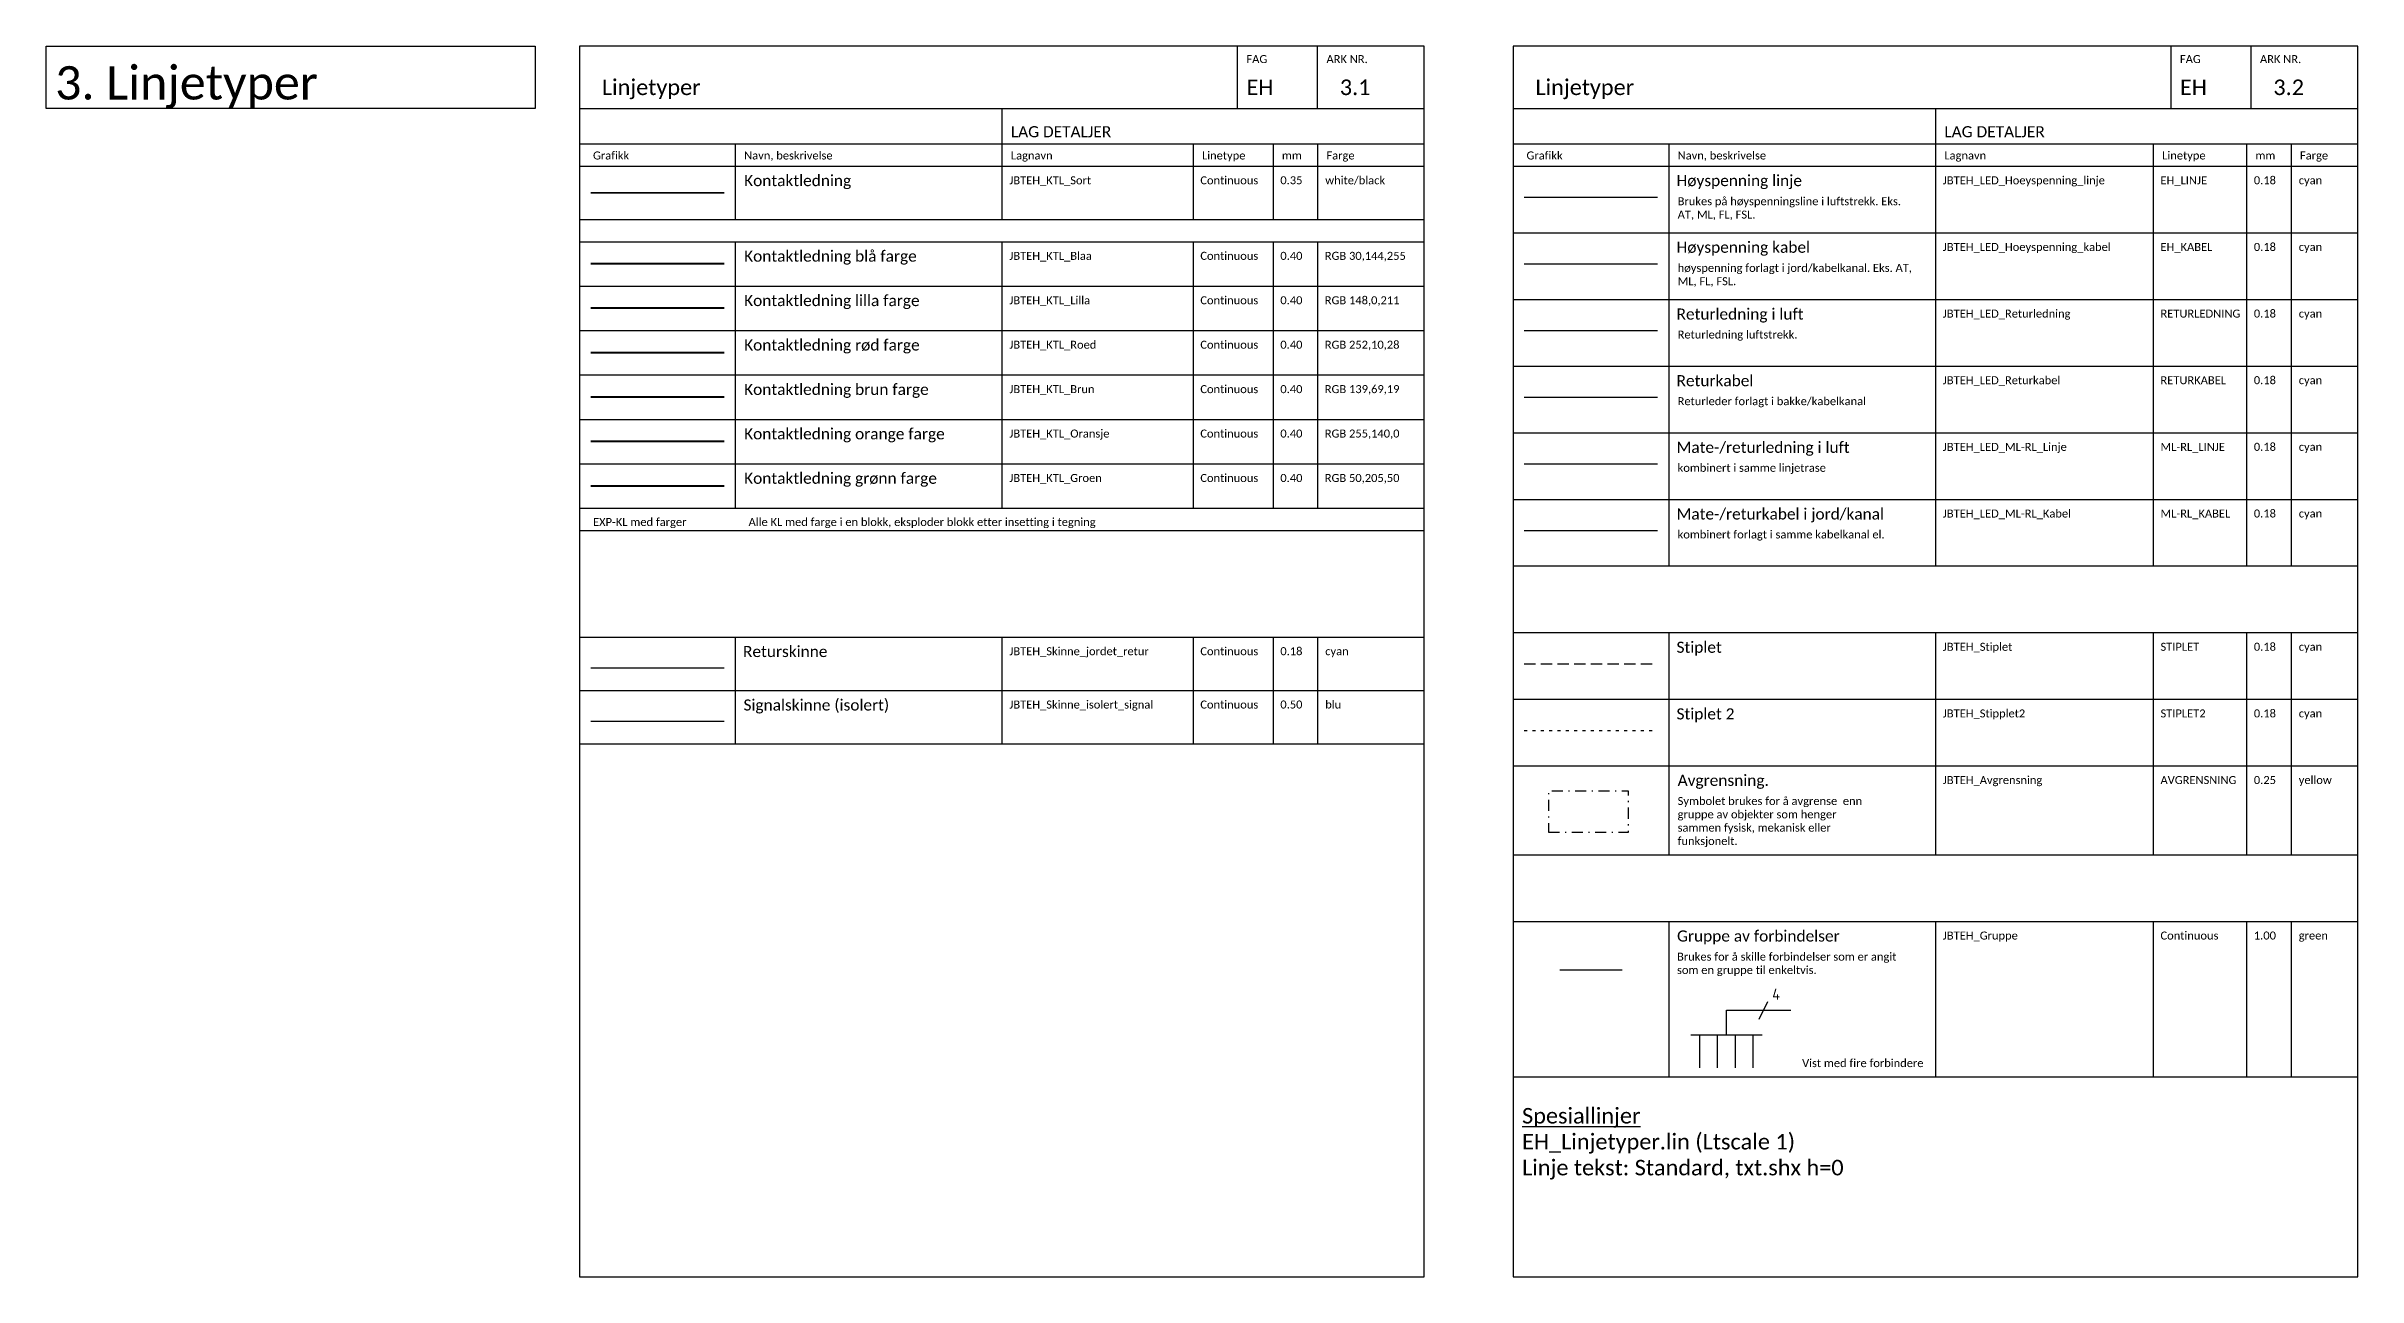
# Model space of a CAD drawing. Header units: metres. Extents: x -951 to 2504, y -1674 to 782.
# Drawn here: x 1136 to 1656, y -396 to -119 of the extents above; entities that cross this region are included whole.
import ezdxf
from ezdxf.lldxf.tags import DXFTag

# ---------------------------------------------------------------- set-up
doc = ezdxf.new("R2010")
doc.units = ezdxf.units.M
for name, pattern in [('AVGRENSNING', [5.25, 2.5, -1.25, 0.25, -1.25]), ('STIPLET', [3.75, 2.5, -1.25]), ('STIPLET2', [1.875, 0.625, -1.25])]:
    doc.linetypes.add(name, pattern=pattern)
doc.layers.get('0').update_dxf_attribs({"color": 211})
for name, color, linetype in [('JBTEH_ATT_Tekst', 2, 'Continuous'), ('JBTEH_Avgrensning', 2, 'AVGRENSNING'), ('JBTEH_Gruppe', 3, 'Continuous'), ('JBTEH_Komponenter', 4, 'Continuous'), ('JBTEH_LED_Hoeyspenning_kabel', 4, 'KABEL2'), ('JBTEH_LED_Hoeyspenning_linje', 4, 'KABEL'), ('JBTEH_LED_ML-RL_Kabel', 4, 'ML-RL_KABEL'), ('JBTEH_LED_ML-RL_Linje', 4, 'ML-RL_LINJE'), ('JBTEH_LED_Returkabel', 4, 'RETURKABEL'), ('JBTEH_LED_Returledning', 4, 'RETURLEDNING'), ('JBTEH_Skinne_isolert_signal', 240, 'Continuous'), ('JBTEH_Skinne_jordet_retur', 4, 'Continuous'), ('JBTEH_Stiplet', 4, 'STIPLET'), ('JBTEH_Stiplet2', 4, 'STIPLET2'), ('RAMME', 5, 'Continuous'), ('RAMME SYMBOLER', 4, 'Continuous'), ('RAMME TEKST', 7, 'Continuous')]:
    doc.layers.add(name, color=color, linetype=linetype)
for name, color, linetype, lineweight, true_color in [('JBTEH_KTL_Blaa', 7, 'Continuous', 40, 0x1e90ff), ('JBTEH_KTL_Brun', 7, 'Continuous', 40, 0x8b4513), ('JBTEH_KTL_Groen', 7, 'Continuous', 40, 0x32cd32), ('JBTEH_KTL_Lilla', 7, 'Continuous', 40, 0x9400d3), ('JBTEH_KTL_Oransje', 7, 'Continuous', 40, 0xff8c00), ('JBTEH_KTL_Roed', 7, 'Continuous', 40, 0xfc0a1c)]:
    doc.layers.add(name, color=color, linetype=linetype, lineweight=lineweight, true_color=true_color)
doc.layers.add('JBTEH_KTL_Sort', color=7, linetype='Continuous', lineweight=35)
doc.styles.add('Calibri', font='calibri.ttf')
doc.styles.add('ISO25', font='iso3098.shx', dxfattribs={"height": 2.5})
doc.linetypes.add('KABEL', pattern='A,0.3,-0.001,0.3,-0.001,0.3,-0.001,["x",Standard,S=0.25,R=0,X=0,Y=-0.08],-0.001', length=0.904)
doc.linetypes.add('KABEL2', pattern='A,0.3,-0.1,0.3,-0.1,0.3,-0.1,["x",Standard,S=0.25,R=0,X=0,Y=-0.08],-0.1', length=1.3)
tags = doc.linetypes.add('ML-RL_KABEL', pattern='A,1.5,-0.7,1,[133,ltypeshp,S=0.5,R=0,X=0,Y=0],-1,1,-0.7,1.5,["x",Standard,S=1.5,R=360,X=0,Y=-0.5],2.25', length=9.65).pattern_tags.tags
tags[22] = DXFTag(74, 10)
tags = doc.linetypes.add('ML-RL_LINJE', pattern='A,3.2,[133,ltypeshp,S=0.5,R=0,X=0,Y=0],-1,3.2,["x",Standard,S=1.5,R=360,X=0,Y=-0.5],2.25', length=9.65).pattern_tags.tags
tags[14] = DXFTag(74, 10)
doc.linetypes.add('RETURKABEL', pattern='A,1.5,-0.7,1,[133,ltypeshp,S=0.5,R=0,X=0,Y=0],-1,1,-0.7,1.5', length=7.4)
doc.linetypes.add('RETURLEDNING', pattern='A,3.2,[133,ltypeshp,S=0.5,R=0,X=0,Y=0],-1,3.2', length=7.4)

# ---------------------------------------------------------------- blocks, each defined once
blk = doc.blocks.new('EXP_KL med farge')
at = {"layer": 'JBTEH_KTL_Blaa'}
blk.add_line((32.5, 55), (2.5, 55), dxfattribs=at)
at = {"layer": 'JBTEH_KTL_Brun'}
blk.add_line((32.5, 25), (2.5, 25), dxfattribs=at)
at = {"layer": 'JBTEH_KTL_Groen'}
blk.add_line((32.5, 5), (2.5, 5), dxfattribs=at)
at = {"layer": 'JBTEH_KTL_Lilla'}
blk.add_line((32.5, 45), (2.5, 45), dxfattribs=at)
at = {"layer": 'JBTEH_KTL_Oransje'}
blk.add_line((32.5, 15), (2.5, 15), dxfattribs=at)
at = {"layer": 'JBTEH_KTL_Roed'}
blk.add_line((32.5, 35), (2.5, 35), dxfattribs=at)
blk = doc.blocks.new('EH_Gr_forbindelser')
at = {"layer": 'JBTEH_Komponenter'}
blk.add_line((-1, -2), (1, 2), dxfattribs=at)
at = {"layer": 'JBTEH_ATT_Tekst', "style": 'ISO25'}
blk.add_attdef('ANTALL', (1.96, 2.38), '', height=2.5, dxfattribs=at)
blk = doc.blocks.new('EXP-Gruppe av forbindelser')
at = {"layer": 'JBTEH_Gruppe'}
blk.add_line((0, 0), (16, 0), dxfattribs=at)
at = {"layer": 'JBTEH_LED_Hoeyspenning_kabel', "ltscale": 5, "flags": 128}
blk.add_lwpolyline([(8, 0), (8, 5.48), (22.5, 5.48)], dxfattribs=at)
at = {"layer": 'JBTEH_LED_Hoeyspenning_kabel', "ltscale": 5}
for points in [[(2, -7.5), (2, 0)], [(6, -7.5), (6, 0)], [(10, -7.5), (10, 0)], [(14, -7.5), (14, 0)]]:
    blk.add_lwpolyline(points, dxfattribs=at)
at = {"layer": 'RAMME SYMBOLER'}
blk.add_blockref('EH_Gr_forbindelser', (16.31, 5.48), dxfattribs=at).add_auto_attribs({'ANTALL': '4'})

msp = doc.modelspace()

# ---------------------------------------------------------------- linework, layer by layer
at = {"layer": 'JBTEH_Avgrensning', "flags": 128}
msp.add_lwpolyline([(1473.54, -295.9), (1491.54, -295.9), (1491.54, -286.65), (1473.54, -286.65)], close=True, dxfattribs=at)
at = {"layer": 'JBTEH_Gruppe'}
msp.add_line((1490.12, -327), (1476.12, -327), dxfattribs=at)
at = {"layer": 'JBTEH_KTL_Sort'}
msp.add_line((1288.12, -152), (1258.12, -152), dxfattribs=at)
at = {"layer": 'JBTEH_LED_Hoeyspenning_kabel', "ltscale": 5}
msp.add_line((1468.12, -168), (1498.12, -168), dxfattribs=at)
at = {"layer": 'JBTEH_LED_Hoeyspenning_linje', "ltscale": 5}
msp.add_line((1468.12, -153), (1498.12, -153), dxfattribs=at)
at = {"layer": 'JBTEH_LED_ML-RL_Kabel'}
msp.add_line((1468.12, -228), (1498.12, -228), dxfattribs=at)
at = {"layer": 'JBTEH_LED_ML-RL_Linje'}
msp.add_line((1468.12, -213), (1498.12, -213), dxfattribs=at)
at = {"layer": 'JBTEH_LED_Returkabel'}
msp.add_line((1468.12, -198), (1498.12, -198), dxfattribs=at)
at = {"layer": 'JBTEH_LED_Returledning'}
msp.add_line((1468.12, -183), (1498.12, -183), dxfattribs=at)
at = {"layer": 'JBTEH_Skinne_isolert_signal'}
msp.add_line((1288.12, -271), (1258.12, -271), dxfattribs=at)
at = {"layer": 'JBTEH_Skinne_jordet_retur'}
msp.add_line((1288.12, -259), (1258.12, -259), dxfattribs=at)
at = {"layer": 'JBTEH_Stiplet'}
msp.add_line((1468.12, -258), (1498.12, -258), dxfattribs=at)
msp.add_line((1468.12, -258), (1498.12, -258), dxfattribs=at)
at = {"layer": 'JBTEH_Stiplet2'}
msp.add_line((1468.12, -273), (1498.12, -273), dxfattribs=at)
at = {"layer": 'RAMME'}
for points in [[(1135.62, -119), (1245.62, -119), (1245.62, -133), (1135.62, -133)], [(1135.62, -119), (1245.62, -119), (1245.62, -133), (1135.62, -133)], [(1445.62, -119), (1255.62, -119), (1255.62, -396), (1445.62, -396)], [(1655.62, -119), (1465.62, -119), (1465.62, -396), (1655.62, -396)]]:
    msp.add_lwpolyline(points, close=True, dxfattribs=at)
for points in [[(1255.62, -133), (1445.62, -133)], [(1465.62, -133), (1655.62, -133)]]:
    msp.add_lwpolyline(points, dxfattribs=at)
at = {"layer": 'RAMME SYMBOLER'}
for p, q in [((1403.62, -133), (1403.62, -119)), ((1421.62, -133), (1421.62, -119)), ((1613.62, -133), (1613.62, -119)), ((1631.62, -133), (1631.62, -119)), ((1350.62, -133), (1350.62, -158)), ((1560.62, -133), (1560.62, -236)), ((1255.62, -141), (1445.62, -141)), ((1290.62, -141), (1290.62, -158)), ((1393.62, -141), (1393.62, -158)), ((1411.62, -141), (1411.62, -158)), ((1421.62, -141), (1421.62, -158)), ((1465.62, -141), (1655.62, -141)), ((1500.62, -141), (1500.62, -236)), ((1609.62, -141), (1609.62, -236)), ((1630.62, -141), (1630.62, -236)), ((1640.62, -141), (1640.62, -236)), ((1255.62, -146), (1445.62, -146)), ((1465.62, -146), (1655.62, -146)), ((1255.62, -158), (1445.62, -158)), ((1465.62, -161), (1655.62, -161)), ((1255.62, -163), (1445.62, -163)), ((1290.62, -163), (1290.62, -223)), ((1350.62, -163), (1350.62, -223)), ((1393.62, -163), (1393.62, -223)), ((1411.62, -163), (1411.62, -223)), ((1421.62, -163), (1421.62, -223)), ((1255.62, -173), (1445.62, -173)), ((1465.62, -176), (1655.62, -176)), ((1255.62, -183), (1445.62, -183)), ((1465.62, -191), (1655.62, -191)), ((1255.62, -193), (1445.62, -193)), ((1255.62, -203), (1445.62, -203)), ((1465.62, -206), (1655.62, -206)), ((1255.62, -213), (1445.62, -213)), ((1255.62, -223), (1445.62, -223)), ((1465.62, -221), (1655.62, -221)), ((1255.62, -228), (1445.62, -228)), ((1465.62, -236), (1655.62, -236)), ((1255.62, -252), (1445.62, -252)), ((1290.62, -252), (1290.62, -276)), ((1350.62, -252), (1350.62, -276)), ((1393.62, -252), (1393.62, -276)), ((1411.62, -252), (1411.62, -276)), ((1421.62, -252), (1421.62, -276)), ((1465.62, -251), (1655.62, -251)), ((1500.62, -251), (1500.62, -301)), ((1560.62, -251), (1560.62, -301)), ((1609.62, -251), (1609.62, -301)), ((1630.62, -251), (1630.62, -301)), ((1640.62, -251), (1640.62, -301)), ((1255.62, -264), (1445.62, -264)), ((1465.62, -266), (1655.62, -266)), ((1255.62, -276), (1445.62, -276)), ((1465.62, -281), (1655.62, -281)), ((1465.62, -301), (1655.62, -301)), ((1465.62, -316), (1655.62, -316)), ((1500.62, -316), (1500.62, -351)), ((1560.62, -316), (1560.62, -351)), ((1609.62, -316), (1609.62, -351)), ((1630.62, -316), (1630.62, -351)), ((1640.62, -316), (1640.62, -351)), ((1465.62, -351), (1655.62, -351))]:
    msp.add_line(p, q, dxfattribs=at)

# ---------------------------------------------------------------- block references
msp.add_blockref('EXP_KL med farge', (1255.62, -223))
at = {"layer": 'JBTEH_Stiplet2'}
msp.add_blockref('EXP-Gruppe av forbindelser', (1505.62, -341.5), dxfattribs=at)

# ---------------------------------------------------------------- texts
at = {"layer": 'RAMME TEKST', "style": 'Calibri'}
for s, height, p in [('3. Linjetyper', 7.5, (1137.62, -131)), ('Høyspenning linje', 2.5, (1502.37, -150.5)), ('Høyspenning kabel', 2.5, (1502.37, -165.5)), ('Returledning i luft', 2.5, (1502.37, -180.54)), ('Returkabel', 2.5, (1502.37, -195.54)), ('Mate-/returledning i luft', 2.5, (1502.37, -210.54)), ('Mate-/returkabel i jord/kanal', 2.5, (1502.37, -225.54)), ('Returskinne', 2.5, (1292.37, -256.5)), ('Stiplet', 2.5, (1502.37, -255.54)), ('Signalskinne (isolert)', 2.5, (1292.48, -268.54)), ('Stiplet 2', 2.5, (1502.37, -270.54)), ('Avgrensning.', 2.5, (1502.62, -285.5))]:
    msp.add_text(s, height=height, dxfattribs=at).set_placement(p)
at = {"layer": 'RAMME TEKST', "linetype": 'ByBlock', "style": 'Calibri'}
for s, height, p in [('FAG', 1.8, (1405.62, -122.8)), ('ARK NR.', 1.8, (1423.62, -122.8)), ('FAG', 1.8, (1615.62, -122.8)), ('ARK NR.', 1.8, (1633.62, -122.8)), ('Linjetyper', 3.5, (1260.62, -130)), ('EH', 3.5, (1405.62, -130)), ('3.1', 3.5, (1426.62, -130)), ('Linjetyper', 3.5, (1470.62, -130)), ('EH', 3.5, (1615.62, -130)), ('3.2', 3.5, (1636.62, -130)), ('LAG DETALJER', 2.5, (1352.62, -139.5)), ('LAG DETALJER', 2.5, (1562.62, -139.5)), ('Grafikk', 1.8, (1258.62, -144.5)), ('Navn, beskrivelse', 1.8, (1292.62, -144.5)), ('Lagnavn', 1.8, (1352.62, -144.5)), ('Linetype', 1.8, (1395.62, -144.5)), ('mm', 1.8, (1413.6, -144.5)), ('Farge', 1.8, (1423.62, -144.5)), ('Grafikk', 1.8, (1468.62, -144.5)), ('Navn, beskrivelse', 1.8, (1502.62, -144.5)), ('Lagnavn', 1.8, (1562.62, -144.5)), ('Linetype', 1.8, (1611.62, -144.5)), ('mm', 1.8, (1632.6, -144.5)), ('Farge', 1.8, (1642.62, -144.5)), ('Kontaktledning', 2.5, (1292.62, -150.5)), ('JBTEH_KTL_Sort', 1.8, (1352.28, -150.09)), ('Continuous', 1.8, (1395.24, -150.09)), ('0.35', 1.8, (1413.24, -150.08)), ('white/black', 1.8, (1423.34, -150.08)), ('JBTEH_LED_Hoeyspenning_linje', 1.8, (1562.28, -150.09)), ('EH_LINJE', 1.8, (1611.24, -150.09)), ('0.18', 1.8, (1632.24, -150.08)), ('cyan', 1.8, (1642.34, -150.08)), ('Kontaktledning blå farge', 2.5, (1292.62, -167.5)), ('JBTEH_KTL_Blaa', 1.8, (1352.28, -167.09)), ('Continuous', 1.8, (1395.24, -167.09)), ('0.40', 1.8, (1413.24, -167.09)), ('RGB 30,144,255', 1.8, (1423.24, -167.09)), ('JBTEH_LED_Hoeyspenning_kabel', 1.8, (1562.28, -165.09)), ('EH_KABEL', 1.8, (1611.24, -165.09)), ('0.18', 1.8, (1632.24, -165.08)), ('cyan', 1.8, (1642.34, -165.08)), ('Kontaktledning lilla farge', 2.5, (1292.62, -177.5)), ('JBTEH_KTL_Lilla', 1.8, (1352.28, -177.09)), ('Continuous', 1.8, (1395.24, -177.09)), ('0.40', 1.8, (1413.24, -177.09)), ('RGB 148,0,211', 1.8, (1423.24, -177.09)), ('JBTEH_LED_Returledning', 1.8, (1562.28, -180.09)), ('RETURLEDNING', 1.8, (1611.24, -180.09)), ('0.18', 1.8, (1632.24, -180.08)), ('cyan', 1.8, (1642.34, -180.08)), ('Kontaktledning rød farge', 2.5, (1292.62, -187.5)), ('JBTEH_KTL_Roed', 1.8, (1352.28, -187.09)), ('Continuous', 1.8, (1395.24, -187.09)), ('0.40', 1.8, (1413.24, -187.09)), ('RGB 252,10,28', 1.8, (1423.24, -187.09)), ('Kontaktledning brun farge', 2.5, (1292.62, -197.5)), ('JBTEH_KTL_Brun', 1.8, (1352.28, -197.09)), ('Continuous', 1.8, (1395.24, -197.09)), ('0.40', 1.8, (1413.24, -197.09)), ('RGB 139,69,19', 1.8, (1423.24, -197.09)), ('JBTEH_LED_Returkabel', 1.8, (1562.28, -195.09)), ('RETURKABEL', 1.8, (1611.24, -195.09)), ('0.18', 1.8, (1632.24, -195.08)), ('cyan', 1.8, (1642.34, -195.08)), ('Kontaktledning orange farge', 2.5, (1292.62, -207.5)), ('JBTEH_KTL_Oransje', 1.8, (1352.28, -207.09)), ('Continuous', 1.8, (1395.24, -207.09)), ('0.40', 1.8, (1413.24, -207.09)), ('RGB 255,140,0', 1.8, (1423.24, -207.09)), ('JBTEH_LED_ML-RL_Linje', 1.8, (1562.28, -210.09)), ('ML-RL_LINJE', 1.8, (1611.24, -210.09)), ('0.18', 1.8, (1632.24, -210.08)), ('cyan', 1.8, (1642.34, -210.08)), ('Kontaktledning grønn farge', 2.5, (1292.62, -217.5)), ('JBTEH_KTL_Groen', 1.8, (1352.28, -217.09)), ('Continuous', 1.8, (1395.24, -217.09)), ('0.40', 1.8, (1413.24, -217.09)), ('RGB 50,205,50', 1.8, (1423.24, -217.09)), ('JBTEH_LED_ML-RL_Kabel', 1.8, (1562.28, -225.09)), ('ML-RL_KABEL', 1.8, (1611.24, -225.09)), ('0.18', 1.8, (1632.24, -225.08)), ('EXP-KL med farger', 1.8, (1258.62, -227)), ('Alle KL med farge i en blokk, eksploder blokk etter insetting i tegning', 1.8, (1293.62, -227)), ('cyan', 1.8, (1642.34, -225.08)), ('JBTEH_Skinne_jordet_retur', 1.8, (1352.28, -256.09)), ('Continuous', 1.8, (1395.24, -256.09)), ('0.18', 1.8, (1413.24, -256.08)), ('cyan', 1.8, (1423.34, -256.08)), ('JBTEH_Stiplet', 1.8, (1562.28, -255.09)), ('STIPLET', 1.8, (1611.24, -255.09)), ('0.18', 1.8, (1632.24, -255.08)), ('cyan', 1.8, (1642.34, -255.08)), ('JBTEH_Skinne_isolert_signal', 1.8, (1352.28, -268.09)), ('Continuous', 1.8, (1395.24, -268.09)), ('0.50', 1.8, (1413.24, -268.08)), ('blu', 1.8, (1423.34, -268.08)), ('JBTEH_Stipplet2', 1.8, (1562.28, -270.09)), ('STIPLET2', 1.8, (1611.24, -270.09)), ('0.18', 1.8, (1632.24, -270.08)), ('cyan', 1.8, (1642.34, -270.08)), ('JBTEH_Avgrensning', 1.8, (1562.28, -285.09)), ('AVGRENSNING', 1.8, (1611.24, -285.09)), ('0.25', 1.8, (1632.24, -285.08)), ('yellow', 1.8, (1642.34, -285.08)), ('JBTEH_Gruppe', 1.8, (1562.28, -320.09)), ('Continuous', 1.8, (1611.24, -320.09)), ('1.00', 1.8, (1632.24, -320.08)), ('green', 1.8, (1642.34, -320.08))]:
    msp.add_text(s, height=height, dxfattribs=at).set_placement(p)
at = {"layer": 'RAMME TEKST', "linetype": 'ByBlock', "attachment_point": 1, "style": 'Calibri'}
for s, width, insert, char_height in [('Brukes på høyspenningsline i luftstrekk. Eks. AT, ML, FL, FSL.', 53, (1502.62, -153), 1.8), ('høyspenning forlagt i jord/kabelkanal. Eks. AT, ML, FL, FSL.', 53, (1502.62, -168), 1.8), ('Returledning luftstrekk.', 53, (1502.62, -183), 1.8), ('Returleder forlagt i bakke/kabelkanal', 53, (1502.62, -198), 1.8), ('{\\W1;kombinert i samme linjetrase}', 58, (1502.62, -213), 1.8), ('kombinert forlagt i samme kabelkanal el.', 58, (1502.62, -228), 1.8), ('Symbolet brukes for å avgrense  enn gruppe av objekter som henger sammen fysisk, mekanisk eller funksjonelt.', 46, (1502.62, -288), 1.8), ('Brukes for å skille forbindelser som er angit som en gruppe til enkeltvis.', 53, (1502.48, -323.04), 1.8), ('Vist med fire forbindere', 30.7302, (1530.62, -347), 1.8), ('{\\LSpesiallinjer\\P}EH_Linjetyper.lin (Ltscale 1) \\PLinje tekst: Standard, txt.shx h=0', 79.0763, (1467.62, -358), 3.5)]:
    msp.add_mtext_dynamic_manual_height_columns(s, width=width, gutter_width=6.5, heights=[0], dxfattribs=dict(at, insert=insert, char_height=char_height))
at = {"layer": 'RAMME TEKST', "insert": (1502.48, -318.04), "char_height": 2.5, "width": 58.1412, "attachment_point": 1, "style": 'Calibri'}
msp.add_mtext('Gruppe av forbindelser', dxfattribs=at)

doc.saveas('drawing.dxf')
